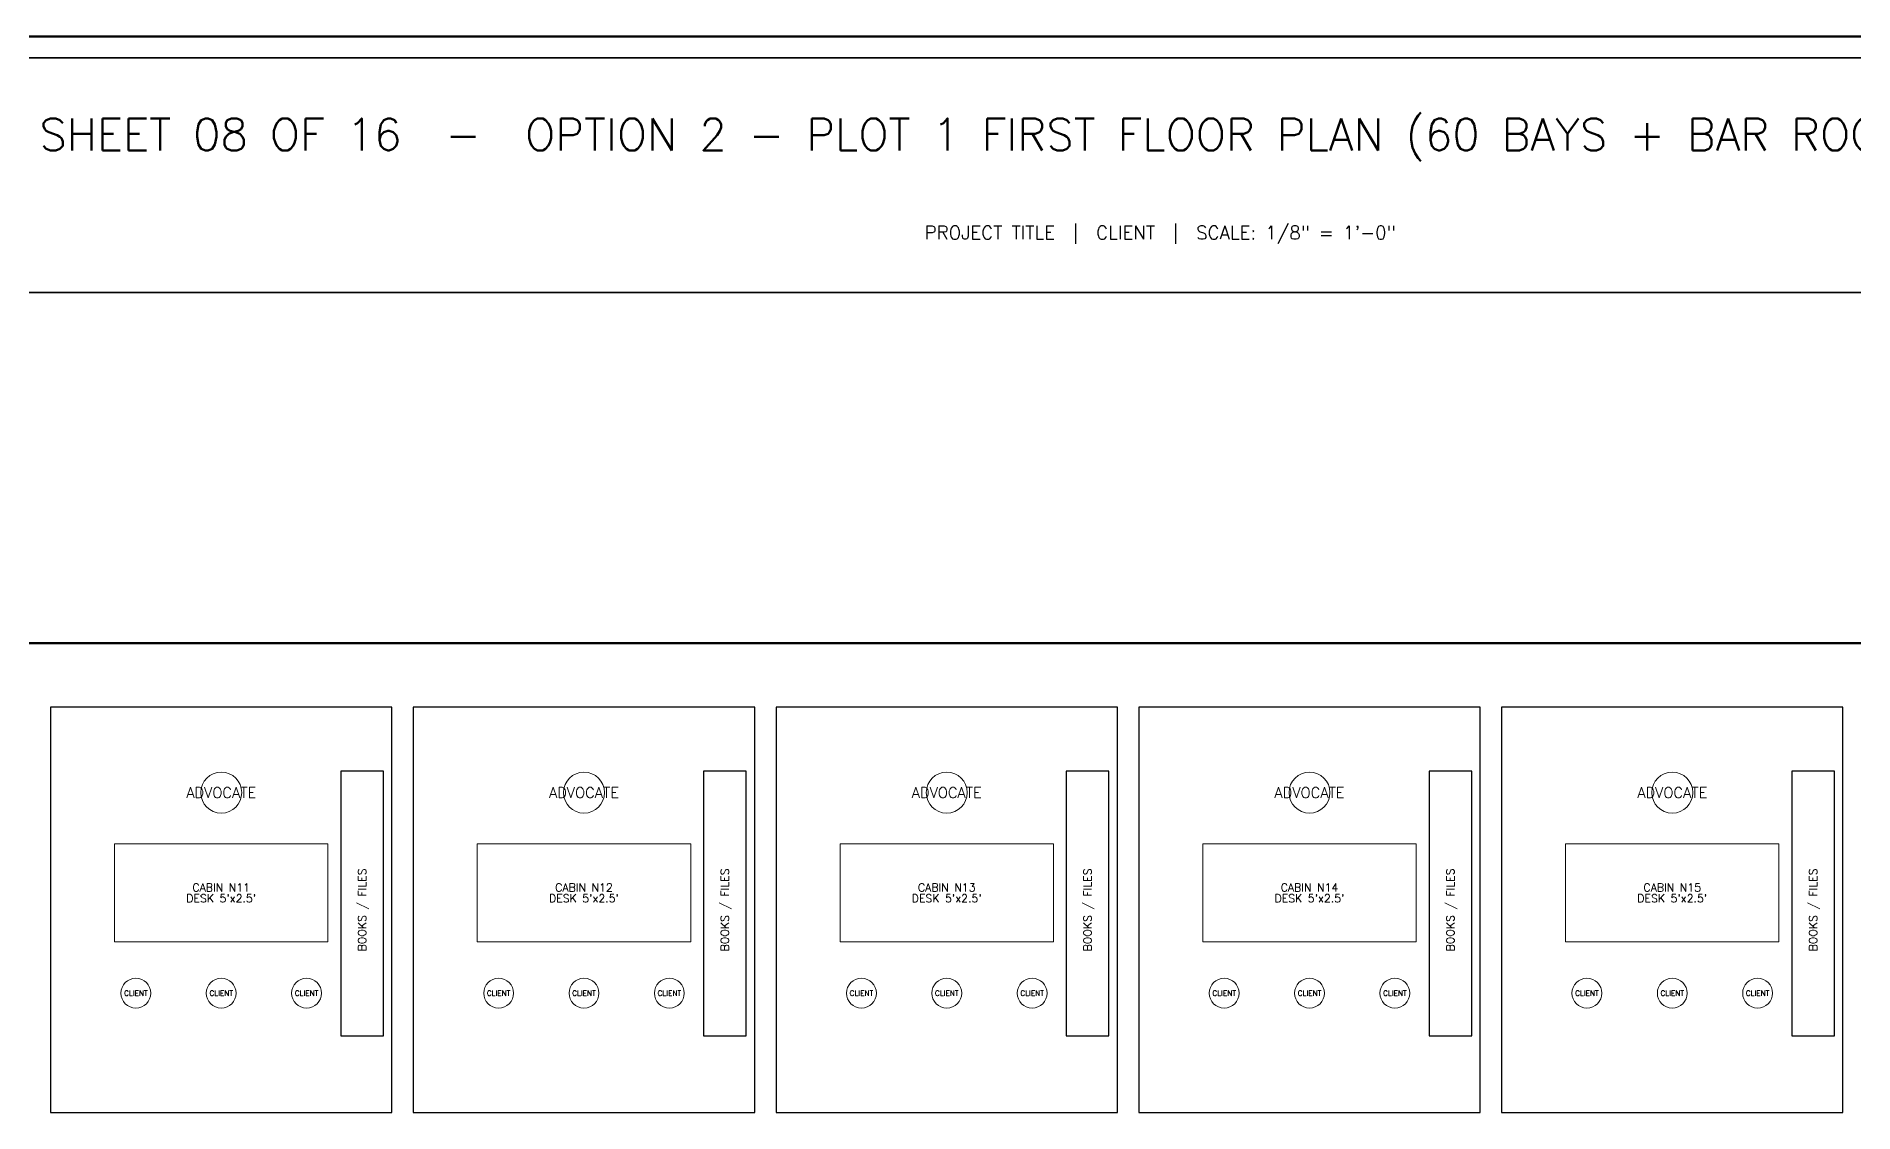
# Model space of a CAD drawing. Header units: inches. Extents: x 0 to 1800, y 0 to 1191.
# Drawn here: x 584 to 1095, y 888 to 1191 of the extents above; entities that cross this region are included whole.
import ezdxf
from ezdxf.enums import TextEntityAlignment as Align

# ---------------------------------------------------------------- set-up
doc = ezdxf.new("R2010")
doc.units = ezdxf.units.IN
doc.header["$MEASUREMENT"] = 0
for name, color, linetype in [('A-DOOR', 2, 'Continuous'), ('A-FURN', 1, 'Continuous'), ('A-TEXT-TTL', 7, 'Continuous'), ('A-TTLB', 7, 'Continuous'), ('A-WALL', 7, 'Continuous')]:
    doc.layers.add(name, color=color, linetype=linetype)
doc.styles.add('SIMPLEX', font='simplex.shx')

msp = doc.modelspace()

# ---------------------------------------------------------------- linework, layer by layer
at = {"layer": 'A-DOOR', "lineweight": 30}
for p, q in [((588, 888), (624, 888)), ((690, 888), (726, 888)), ((792, 888), (828, 888)), ((894, 888), (930, 888)), ((996, 888), (1032, 888))]:
    msp.add_line(p, q, dxfattribs=at)
at = {"layer": 'A-FURN'}
for p, q in [((681.6, 984), (669.6, 984)), ((669.6, 984), (669.6, 909.6)), ((681.6, 909.6), (681.6, 984)), ((783.6, 984), (771.6, 984)), ((771.6, 984), (771.6, 909.6)), ((783.6, 909.6), (783.6, 984)), ((885.6, 984), (873.6, 984)), ((873.6, 984), (873.6, 909.6)), ((885.6, 909.6), (885.6, 984)), ((987.6, 984), (975.6, 984)), ((975.6, 984), (975.6, 909.6)), ((987.6, 909.6), (987.6, 984)), ((1089.6, 984), (1077.6, 984)), ((1077.6, 984), (1077.6, 909.6)), ((1089.6, 909.6), (1089.6, 984)), ((669.6, 909.6), (681.6, 909.6)), ((771.6, 909.6), (783.6, 909.6)), ((873.6, 909.6), (885.6, 909.6)), ((975.6, 909.6), (987.6, 909.6)), ((1077.6, 909.6), (1089.6, 909.6))]:
    msp.add_line(p, q, dxfattribs=at)
at = {"layer": 'A-FURN', "lineweight": 20}
for p, q in [((666, 963.6), (606, 963.6)), ((606, 963.6), (606, 936)), ((666, 936), (666, 963.6)), ((768, 963.6), (708, 963.6)), ((708, 963.6), (708, 936)), ((768, 936), (768, 963.6)), ((870, 963.6), (810, 963.6)), ((810, 963.6), (810, 936)), ((870, 936), (870, 963.6)), ((972, 963.6), (912, 963.6)), ((912, 963.6), (912, 936)), ((972, 936), (972, 963.6)), ((1074, 963.6), (1014, 963.6)), ((1014, 963.6), (1014, 936)), ((1074, 936), (1074, 963.6)), ((606, 936), (666, 936)), ((708, 936), (768, 936)), ((810, 936), (870, 936)), ((912, 936), (972, 936)), ((1014, 936), (1074, 936))]:
    msp.add_line(p, q, dxfattribs=at)
for centre in [(636, 978), (738, 978), (840, 978), (942, 978), (1044, 978)]:
    msp.add_circle(centre, 5.76, dxfattribs=at)
at = {"layer": 'A-FURN', "lineweight": 15}
for centre in [(612, 921.6), (636, 921.6), (660, 921.6), (714, 921.6), (738, 921.6), (762, 921.6), (816, 921.6), (840, 921.6), (864, 921.6), (918, 921.6), (942, 921.6), (966, 921.6), (1020, 921.6), (1044, 921.6), (1068, 921.6)]:
    msp.add_circle(centre, 4.2, dxfattribs=at)
at = {"layer": 'A-TTLB', "lineweight": 50}
msp.add_line((1800, 1190.661), (0, 1190.661), dxfattribs=at)
at = {"layer": 'A-TTLB', "lineweight": 25}
msp.add_line((1794, 1184.661), (6, 1184.661), dxfattribs=at)
at = {"layer": 'A-TTLB', "lineweight": 35}
for p, q in [((1794, 1184.661), (6, 1184.661)), ((6, 1118.661), (1794, 1118.661))]:
    msp.add_line(p, q, dxfattribs=at)
at = {"layer": 'A-WALL', "lineweight": 50}
msp.add_line((1416, 1020), (336, 1020), dxfattribs=at)
at = {"layer": 'A-WALL', "lineweight": 30}
for p, q in [((684, 1002), (588, 1002)), ((588, 1002), (588, 888)), ((684, 888), (684, 1002)), ((786, 1002), (690, 1002)), ((690, 1002), (690, 888)), ((786, 888), (786, 1002)), ((888, 1002), (792, 1002)), ((792, 1002), (792, 888)), ((888, 888), (888, 1002)), ((990, 1002), (894, 1002)), ((894, 1002), (894, 888)), ((990, 888), (990, 1002)), ((1092, 1002), (996, 1002)), ((996, 1002), (996, 888)), ((1092, 888), (1092, 1002)), ((588, 888), (684, 888)), ((690, 888), (786, 888)), ((792, 888), (888, 888)), ((894, 888), (990, 888)), ((996, 888), (1092, 888))]:
    msp.add_line(p, q, dxfattribs=at)

# ---------------------------------------------------------------- texts
at = {"layer": 'A-FURN', "style": 'SIMPLEX'}
for s, height, p in [('ADVOCATE', 3, (636, 978)), ('ADVOCATE', 3, (738, 978)), ('ADVOCATE', 3, (840, 978)), ('ADVOCATE', 3, (942, 978)), ('ADVOCATE', 3, (1044, 978)), ('CABIN N11', 2.25, (636, 951.319)), ('CABIN N12', 2.25, (738, 951.319)), ('CABIN N13', 2.25, (840, 951.319)), ('CABIN N14', 2.25, (942, 951.319)), ('CABIN N15', 2.25, (1044, 951.319)), ("DESK 5'x2.5'", 2.25, (636, 948.281)), ("DESK 5'x2.5'", 2.25, (738, 948.281)), ("DESK 5'x2.5'", 2.25, (840, 948.281)), ("DESK 5'x2.5'", 2.25, (942, 948.281)), ("DESK 5'x2.5'", 2.25, (1044, 948.281)), ('CLIENT', 1.5, (612, 921.6)), ('CLIENT', 1.5, (636, 921.6)), ('CLIENT', 1.5, (660, 921.6)), ('CLIENT', 1.5, (714, 921.6)), ('CLIENT', 1.5, (738, 921.6)), ('CLIENT', 1.5, (762, 921.6)), ('CLIENT', 1.5, (816, 921.6)), ('CLIENT', 1.5, (840, 921.6)), ('CLIENT', 1.5, (864, 921.6)), ('CLIENT', 1.5, (918, 921.6)), ('CLIENT', 1.5, (942, 921.6)), ('CLIENT', 1.5, (966, 921.6)), ('CLIENT', 1.5, (1020, 921.6)), ('CLIENT', 1.5, (1044, 921.6)), ('CLIENT', 1.5, (1068, 921.6))]:
    msp.add_text(s, height=height, dxfattribs=at).set_placement(p, align=Align.MIDDLE_CENTER)
for p in [(675.6, 945), (777.6, 945), (879.6, 945), (981.6, 945), (1083.6, 945)]:
    msp.add_text('BOOKS / FILES', height=2.25, rotation=90, dxfattribs=at).set_placement(p, align=Align.MIDDLE_CENTER)
at = {"layer": 'A-TEXT-TTL', "style": 'SIMPLEX'}
for s, height, p in [('SHEET 08 OF 16  -  OPTION 2 - PLOT 1 FIRST FLOOR PLAN (60 BAYS + BAR ROOM + SKY-BRIDGE)', 9, (900, 1163.061)), ('PROJECT TITLE  |  CLIENT  |  SCALE: 1/8" = 1\'-0"', 3.75, (900, 1135.461))]:
    msp.add_text(s, height=height, dxfattribs=at).set_placement(p, align=Align.MIDDLE_CENTER)

doc.saveas('drawing.dxf')
